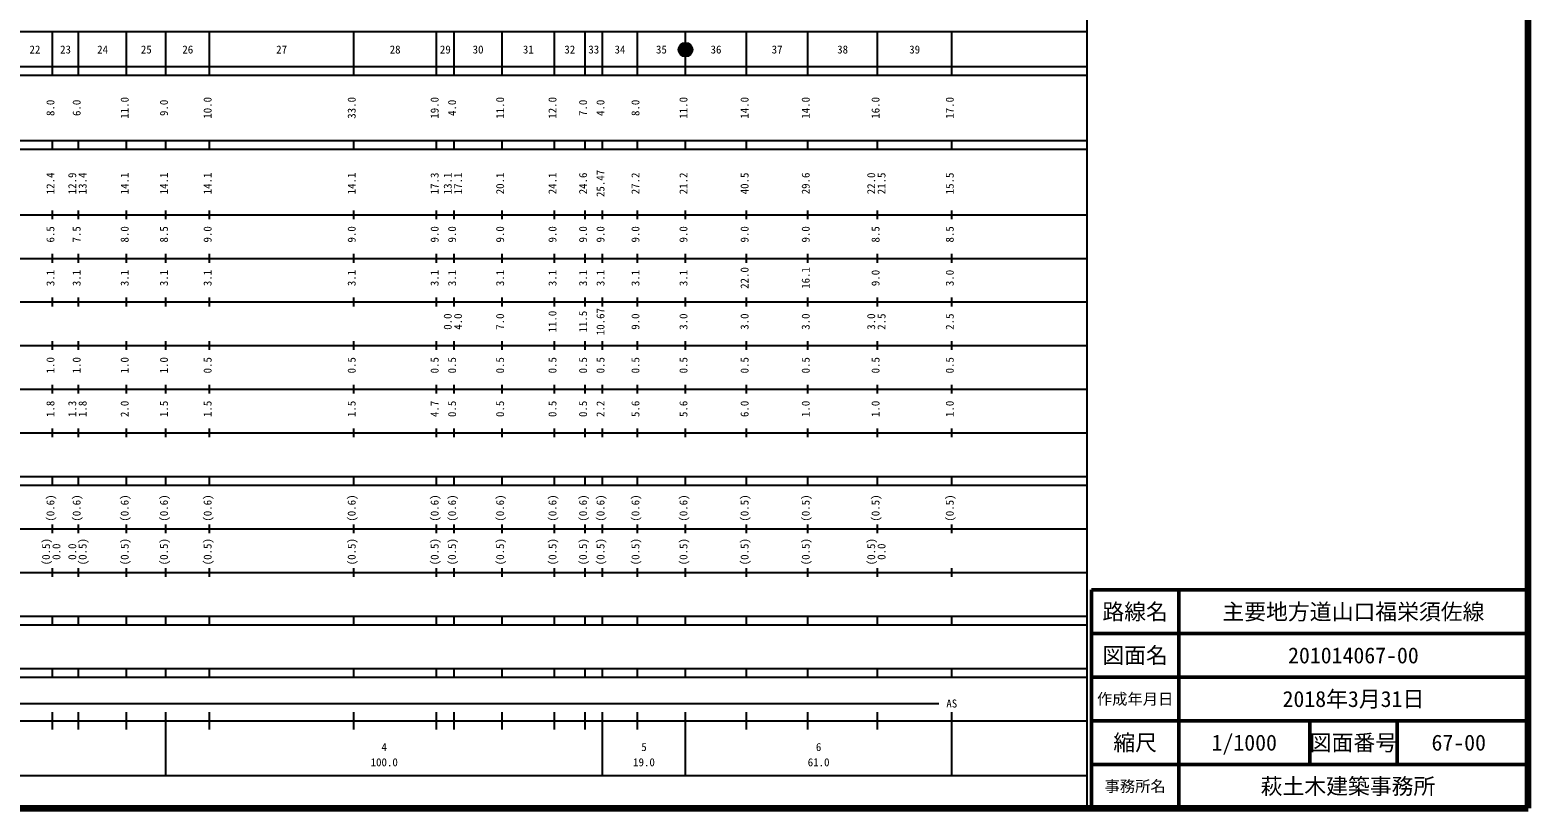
# Model space of a CAD drawing. Units: millimetres on the paper, enlarged 1000 times. Extents: x 40000 to 680000, y 20000 to 380000.
# Drawn here: x 336852 to 680000, y 20000 to 198357 of the extents above; entities that cross this region are included whole.
import ezdxf
from ezdxf.enums import TextEntityAlignment as Align

# ---------------------------------------------------------------- set-up
doc = ezdxf.new("R2010")
doc.units = ezdxf.units.MM
doc.header["$LTSCALE"] = 1000
for name, color, linetype, lineweight in [('M-BGD', 7, 'Continuous', 25), ('M-TTL', 2, 'Continuous', 140), ('M-TTL-BAND', 7, 'Continuous', 25), ('M-TTL-FRAM', 2, 'Continuous', 50), ('M-TTL-LINE', 7, 'Continuous', 50)]:
    doc.layers.add(name, color=color, linetype=linetype, lineweight=lineweight)
doc.layers.add('M-TTL-TXT', color=7, linetype='Continuous')
doc.styles.add('ＭＳ ゴシック', font='')
doc.styles.get('ＭＳ ゴシック').set_extended_font_data('MS Gothic')

msp = doc.modelspace()

# ---------------------------------------------------------------- linework, layer by layer
at = {"layer": 'M-BGD'}
for centre, radius in [((486992, 193831), 1596), ((486992, 193774), 1337), ((487020, 193774), 1052), ((487020, 193802), 776), ((486992, 193831), 500), ((486992, 193802), 318), ((486992, 193774), 140)]:
    msp.add_circle(centre, radius, dxfattribs=at)
at = {"layer": 'M-TTL'}
for p, q in [((680000, 20000), (680000, 380000)), ((40000, 20000), (680000, 20000))]:
    msp.add_line(p, q, dxfattribs=at)
at = {"layer": 'M-TTL-BAND'}
for p, q in [((579000, 20000), (579000, 370000)), ((68000, 198000), (579000, 198000)), ((342000, 188000), (342000, 198000)), ((348000, 188000), (348000, 198000)), ((359000, 188000), (359000, 198000)), ((368000, 188000), (368000, 198000)), ((378000, 188000), (378000, 198000)), ((411000, 188000), (411000, 198000)), ((430000, 188000), (430000, 198000)), ((434000, 188000), (434000, 198000)), ((445000, 188000), (445000, 198000)), ((457000, 188000), (457000, 198000)), ((464000, 188000), (464000, 198000)), ((468000, 188000), (468000, 198000)), ((476000, 188000), (476000, 198000)), ((487000, 188000), (487000, 198000)), ((501000, 188000), (501000, 198000)), ((515000, 188000), (515000, 198000)), ((531000, 188000), (531000, 198000)), ((548000, 188000), (548000, 198000)), ((40000, 190000), (579000, 190000)), ((40000, 188000), (579000, 188000)), ((40000, 173000), (579000, 173000)), ((342000, 171000), (342000, 173000)), ((348000, 171000), (348000, 173000)), ((359000, 171000), (359000, 173000)), ((368000, 171000), (368000, 173000)), ((378000, 171000), (378000, 173000)), ((411000, 171000), (411000, 173000)), ((430000, 171000), (430000, 173000)), ((434000, 171000), (434000, 173000)), ((445000, 171000), (445000, 173000)), ((457000, 171000), (457000, 173000)), ((464000, 171000), (464000, 173000)), ((468000, 171000), (468000, 173000)), ((476000, 171000), (476000, 173000)), ((487000, 171000), (487000, 173000)), ((501000, 171000), (501000, 173000)), ((515000, 171000), (515000, 173000)), ((531000, 171000), (531000, 173000)), ((548000, 171000), (548000, 173000)), ((40000, 171000), (579000, 171000)), ((40000, 156000), (579000, 156000)), ((342000, 155000), (342000, 157000)), ((348000, 155000), (348000, 157000)), ((359000, 155000), (359000, 157000)), ((368000, 155000), (368000, 157000)), ((378000, 155000), (378000, 157000)), ((411000, 155000), (411000, 157000)), ((430000, 155000), (430000, 157000)), ((434000, 155000), (434000, 157000)), ((445000, 155000), (445000, 157000)), ((457000, 155000), (457000, 157000)), ((464000, 155000), (464000, 157000)), ((468000, 155000), (468000, 157000)), ((476000, 155000), (476000, 157000)), ((487000, 155000), (487000, 157000)), ((501000, 155000), (501000, 157000)), ((515000, 155000), (515000, 157000)), ((531000, 155000), (531000, 157000)), ((548000, 155000), (548000, 157000)), ((46000, 146000), (579000, 146000)), ((342000, 145000), (342000, 147000)), ((348000, 145000), (348000, 147000)), ((359000, 145000), (359000, 147000)), ((368000, 145000), (368000, 147000)), ((378000, 145000), (378000, 147000)), ((411000, 145000), (411000, 147000)), ((430000, 145000), (430000, 147000)), ((434000, 145000), (434000, 147000)), ((445000, 145000), (445000, 147000)), ((457000, 145000), (457000, 147000)), ((464000, 145000), (464000, 147000)), ((468000, 145000), (468000, 147000)), ((476000, 145000), (476000, 147000)), ((487000, 145000), (487000, 147000)), ((501000, 145000), (501000, 147000)), ((515000, 145000), (515000, 147000)), ((531000, 145000), (531000, 147000)), ((548000, 145000), (548000, 147000)), ((52000, 136000), (579000, 136000)), ((342000, 135000), (342000, 137000)), ((348000, 135000), (348000, 137000)), ((359000, 135000), (359000, 137000)), ((368000, 135000), (368000, 137000)), ((378000, 135000), (378000, 137000)), ((411000, 135000), (411000, 137000)), ((430000, 135000), (430000, 137000)), ((434000, 135000), (434000, 137000)), ((445000, 135000), (445000, 137000)), ((457000, 135000), (457000, 137000)), ((464000, 135000), (464000, 137000)), ((468000, 135000), (468000, 137000)), ((476000, 135000), (476000, 137000)), ((487000, 135000), (487000, 137000)), ((501000, 135000), (501000, 137000)), ((515000, 135000), (515000, 137000)), ((531000, 135000), (531000, 137000)), ((548000, 135000), (548000, 137000)), ((342000, 125000), (342000, 127000)), ((348000, 125000), (348000, 127000)), ((359000, 125000), (359000, 127000)), ((368000, 125000), (368000, 127000)), ((378000, 125000), (378000, 127000)), ((411000, 125000), (411000, 127000)), ((430000, 125000), (430000, 127000)), ((434000, 125000), (434000, 127000)), ((445000, 125000), (445000, 127000)), ((457000, 125000), (457000, 127000)), ((464000, 125000), (464000, 127000)), ((468000, 125000), (468000, 127000)), ((476000, 125000), (476000, 127000)), ((487000, 125000), (487000, 127000)), ((501000, 125000), (501000, 127000)), ((515000, 125000), (515000, 127000)), ((531000, 125000), (531000, 127000)), ((548000, 125000), (548000, 127000)), ((46000, 126000), (579000, 126000)), ((342000, 115000), (342000, 117000)), ((348000, 115000), (348000, 117000)), ((359000, 115000), (359000, 117000)), ((368000, 115000), (368000, 117000)), ((378000, 115000), (378000, 117000)), ((411000, 115000), (411000, 117000)), ((430000, 115000), (430000, 117000)), ((434000, 115000), (434000, 117000)), ((445000, 115000), (445000, 117000)), ((457000, 115000), (457000, 117000)), ((464000, 115000), (464000, 117000)), ((468000, 115000), (468000, 117000)), ((476000, 115000), (476000, 117000)), ((487000, 115000), (487000, 117000)), ((501000, 115000), (501000, 117000)), ((515000, 115000), (515000, 117000)), ((531000, 115000), (531000, 117000)), ((548000, 115000), (548000, 117000)), ((52000, 116000), (579000, 116000)), ((342000, 105000), (342000, 107000)), ((348000, 105000), (348000, 107000)), ((359000, 105000), (359000, 107000)), ((368000, 105000), (368000, 107000)), ((378000, 105000), (378000, 107000)), ((411000, 105000), (411000, 107000)), ((430000, 105000), (430000, 107000)), ((434000, 105000), (434000, 107000)), ((445000, 105000), (445000, 107000)), ((457000, 105000), (457000, 107000)), ((464000, 105000), (464000, 107000)), ((468000, 105000), (468000, 107000)), ((476000, 105000), (476000, 107000)), ((487000, 105000), (487000, 107000)), ((501000, 105000), (501000, 107000)), ((515000, 105000), (515000, 107000)), ((531000, 105000), (531000, 107000)), ((548000, 105000), (548000, 107000)), ((46000, 106000), (579000, 106000)), ((40000, 96000), (579000, 96000)), ((40000, 94000), (579000, 94000)), ((342000, 94000), (342000, 96000)), ((348000, 94000), (348000, 96000)), ((359000, 94000), (359000, 96000)), ((368000, 94000), (368000, 96000)), ((378000, 94000), (378000, 96000)), ((411000, 94000), (411000, 96000)), ((430000, 94000), (430000, 96000)), ((434000, 94000), (434000, 96000)), ((445000, 94000), (445000, 96000)), ((457000, 94000), (457000, 96000)), ((464000, 94000), (464000, 96000)), ((468000, 94000), (468000, 96000)), ((476000, 94000), (476000, 96000)), ((487000, 94000), (487000, 96000)), ((501000, 94000), (501000, 96000)), ((515000, 94000), (515000, 96000)), ((531000, 94000), (531000, 96000)), ((548000, 94000), (548000, 96000)), ((49000, 84000), (579000, 84000)), ((342000, 83000), (342000, 85000)), ((348000, 83000), (348000, 85000)), ((359000, 83000), (359000, 85000)), ((368000, 83000), (368000, 85000)), ((378000, 83000), (378000, 85000)), ((411000, 83000), (411000, 85000)), ((430000, 83000), (430000, 85000)), ((434000, 83000), (434000, 85000)), ((445000, 83000), (445000, 85000)), ((457000, 83000), (457000, 85000)), ((464000, 83000), (464000, 85000)), ((468000, 83000), (468000, 85000)), ((476000, 83000), (476000, 85000)), ((487000, 83000), (487000, 85000)), ((501000, 83000), (501000, 85000)), ((515000, 83000), (515000, 85000)), ((531000, 83000), (531000, 85000)), ((548000, 83000), (548000, 85000)), ((40000, 74000), (579000, 74000)), ((342000, 73000), (342000, 75000)), ((348000, 73000), (348000, 75000)), ((359000, 73000), (359000, 75000)), ((368000, 73000), (368000, 75000)), ((378000, 73000), (378000, 75000)), ((411000, 73000), (411000, 75000)), ((430000, 73000), (430000, 75000)), ((434000, 73000), (434000, 75000)), ((445000, 73000), (445000, 75000)), ((457000, 73000), (457000, 75000)), ((464000, 73000), (464000, 75000)), ((468000, 73000), (468000, 75000)), ((476000, 73000), (476000, 75000)), ((487000, 73000), (487000, 75000)), ((501000, 73000), (501000, 75000)), ((515000, 73000), (515000, 75000)), ((531000, 73000), (531000, 75000)), ((548000, 73000), (548000, 75000)), ((40000, 64000), (579000, 64000)), ((40000, 62000), (579000, 62000)), ((342000, 62000), (342000, 64000)), ((348000, 62000), (348000, 64000)), ((359000, 62000), (359000, 64000)), ((368000, 62000), (368000, 64000)), ((378000, 62000), (378000, 64000)), ((411000, 62000), (411000, 64000)), ((430000, 62000), (430000, 64000)), ((434000, 62000), (434000, 64000)), ((445000, 62000), (445000, 64000)), ((457000, 62000), (457000, 64000)), ((464000, 62000), (464000, 64000)), ((468000, 62000), (468000, 64000)), ((476000, 62000), (476000, 64000)), ((487000, 62000), (487000, 64000)), ((501000, 62000), (501000, 64000)), ((515000, 62000), (515000, 64000)), ((531000, 62000), (531000, 64000)), ((548000, 62000), (548000, 64000)), ((40000, 52000), (579000, 52000)), ((342000, 50000), (342000, 52000)), ((348000, 50000), (348000, 52000)), ((359000, 50000), (359000, 52000)), ((368000, 50000), (368000, 52000)), ((378000, 50000), (378000, 52000)), ((411000, 50000), (411000, 52000)), ((430000, 50000), (430000, 52000)), ((434000, 50000), (434000, 52000)), ((445000, 50000), (445000, 52000)), ((457000, 50000), (457000, 52000)), ((464000, 50000), (464000, 52000)), ((468000, 50000), (468000, 52000)), ((476000, 50000), (476000, 52000)), ((487000, 50000), (487000, 52000)), ((501000, 50000), (501000, 52000)), ((515000, 50000), (515000, 52000)), ((531000, 50000), (531000, 52000)), ((548000, 50000), (548000, 52000)), ((40000, 50000), (579000, 50000)), ((71000, 44000), (545000, 44000)), ((342000, 38000), (342000, 42000)), ((348000, 38000), (348000, 42000)), ((359000, 38000), (359000, 42000)), ((368000, 27500), (368000, 42000)), ((378000, 38000), (378000, 42000)), ((411000, 38000), (411000, 42000)), ((430000, 38000), (430000, 42000)), ((434000, 38000), (434000, 42000)), ((445000, 38000), (445000, 42000)), ((457000, 38000), (457000, 42000)), ((464000, 38000), (464000, 42000)), ((468000, 27500), (468000, 42000)), ((476000, 38000), (476000, 42000)), ((487000, 27500), (487000, 42000)), ((501000, 38000), (501000, 42000)), ((515000, 38000), (515000, 42000)), ((531000, 38000), (531000, 42000)), ((548000, 27500), (548000, 42000)), ((40000, 40000), (579000, 40000)), ((68000, 27500), (579000, 27500))]:
    msp.add_line(p, q, dxfattribs=at)
at = {"layer": 'M-TTL-FRAM'}
for p, q in [((680000, 70000), (580000, 70000)), ((580000, 70000), (580000, 20000))]:
    msp.add_line(p, q, dxfattribs=at)
at = {"layer": 'M-TTL-LINE'}
for p, q in [((600000, 70000), (600000, 20000)), ((680000, 60000), (580000, 60000)), ((680000, 50000), (580000, 50000)), ((680000, 40000), (580000, 40000)), ((630000, 40000), (630000, 30000)), ((650000, 40000), (650000, 30000)), ((680000, 30000), (580000, 30000))]:
    msp.add_line(p, q, dxfattribs=at)

# ---------------------------------------------------------------- texts
at = {"layer": 'M-TTL-BAND', "style": 'ＭＳ ゴシック'}
for s, p in [('22', (338000, 192405)), ('23', (345000, 192405)), ('24', (353500, 192405)), ('25', (363500, 192405)), ('26', (373000, 192405)), ('27', (394500, 192405)), ('28', (420500, 192405)), ('29', (432000, 192405)), ('30', (439500, 192405)), ('31', (451000, 192405)), ('32', (460500, 192405)), ('33', (466000, 192405)), ('34', (472000, 192405)), ('35', (481500, 192405)), ('36', (494000, 192405)), ('37', (508000, 192405)), ('38', (523000, 192405)), ('39', (539500, 192405)), ('AS', (548000, 42500)), ('4', (418000, 32523)), ('5', (477500, 32523)), ('6', (517500, 32523)), ('100.0', (418000, 29033)), ('19.0', (477500, 29033)), ('61.0', (517500, 29033))]:
    msp.add_text(s, height=1833, dxfattribs=at).set_placement(p, align=Align.BOTTOM_CENTER)
for s, p in [('8.0', (343000, 180500)), ('6.0', (349000, 180500)), ('11.0', (360000, 180500)), ('9.0', (369000, 180500)), ('10.0', (379000, 180500)), ('33.0', (412000, 180500)), ('19.0', (431000, 180500)), ('4.0', (435000, 180500)), ('11.0', (446000, 180500)), ('12.0', (458000, 180500)), ('7.0', (465000, 180500)), ('4.0', (469000, 180500)), ('8.0', (477000, 180500)), ('11.0', (488000, 180500)), ('14.0', (502000, 180500)), ('14.0', (516000, 180500)), ('16.0', (532000, 180500)), ('17.0', (549000, 180500)), ('12.4', (343000, 163174)), ('12.9', (348000, 163174)), ('13.4', (350370, 163174)), ('14.1', (360000, 163174)), ('14.1', (369000, 163174)), ('14.1', (379000, 163174)), ('14.1', (412000, 163174)), ('17.3', (431000, 163174)), ('13.1', (434000, 163174)), ('17.1', (436370, 163174)), ('20.1', (446000, 163174)), ('24.1', (458000, 163174)), ('24.6', (465000, 163174)), ('25.47', (469000, 163174)), ('27.2', (477000, 163174)), ('21.2', (488000, 163174)), ('40.5', (502000, 163174)), ('29.6', (516000, 163174)), ('22.0', (531000, 163174)), ('21.5', (533370, 163174)), ('15.5', (549000, 163174)), ('6.5', (343000, 151500)), ('7.5', (349000, 151500)), ('8.0', (360000, 151500)), ('8.5', (369000, 151500)), ('9.0', (379000, 151500)), ('9.0', (412000, 151500)), ('9.0', (431000, 151500)), ('9.0', (435000, 151500)), ('9.0', (446000, 151500)), ('9.0', (458000, 151500)), ('9.0', (465000, 151500)), ('9.0', (469000, 151500)), ('9.0', (477000, 151500)), ('9.0', (488000, 151500)), ('9.0', (502000, 151500)), ('9.0', (516000, 151500)), ('8.5', (532000, 151500)), ('8.5', (549000, 151500)), ('3.1', (343000, 141500)), ('3.1', (349000, 141500)), ('3.1', (360000, 141500)), ('3.1', (369000, 141500)), ('3.1', (379000, 141500)), ('3.1', (412000, 141500)), ('3.1', (431000, 141500)), ('3.1', (435000, 141500)), ('3.1', (446000, 141500)), ('3.1', (458000, 141500)), ('3.1', (465000, 141500)), ('3.1', (469000, 141500)), ('3.1', (477000, 141500)), ('3.1', (488000, 141500)), ('22.0', (502000, 141500)), ('16.1', (516000, 141500)), ('9.0', (532000, 141500)), ('3.0', (549000, 141500)), ('11.0', (458000, 131500)), ('11.5', (465000, 131500)), ('10.67', (469000, 131500)), ('0.0', (434000, 131500)), ('4.0', (436370, 131500)), ('7.0', (446000, 131500)), ('9.0', (477000, 131500)), ('3.0', (488000, 131500)), ('3.0', (502000, 131500)), ('3.0', (516000, 131500)), ('3.0', (531000, 131500)), ('2.5', (533370, 131500)), ('2.5', (549000, 131500)), ('1.0', (343000, 121500)), ('1.0', (349000, 121500)), ('1.0', (360000, 121500)), ('1.0', (369000, 121500)), ('0.5', (379000, 121500)), ('0.5', (412000, 121500)), ('0.5', (431000, 121500)), ('0.5', (435000, 121500)), ('0.5', (446000, 121500)), ('0.5', (458000, 121500)), ('0.5', (465000, 121500)), ('0.5', (469000, 121500)), ('0.5', (477000, 121500)), ('0.5', (488000, 121500)), ('0.5', (502000, 121500)), ('0.5', (516000, 121500)), ('0.5', (532000, 121500)), ('0.5', (549000, 121500)), ('1.8', (343000, 111500)), ('1.8', (350370, 111500)), ('4.7', (431000, 111500)), ('2.2', (469000, 111500)), ('5.6', (477000, 111500)), ('5.6', (488000, 111500)), ('1.3', (348000, 111500)), ('2.0', (360000, 111500)), ('1.5', (369000, 111500)), ('1.5', (379000, 111500)), ('1.5', (412000, 111500)), ('0.5', (435000, 111500)), ('0.5', (446000, 111500)), ('0.5', (458000, 111500)), ('0.5', (465000, 111500)), ('6.0', (502000, 111500)), ('1.0', (516000, 111500)), ('1.0', (532000, 111500)), ('1.0', (549000, 111500)), ('(0.6)', (343000, 88764)), ('(0.6)', (349000, 88764)), ('(0.6)', (360000, 88764)), ('(0.6)', (369000, 88764)), ('(0.6)', (379000, 88764)), ('(0.6)', (412000, 88764)), ('(0.6)', (431000, 88764)), ('(0.6)', (435000, 88764)), ('(0.6)', (446000, 88764)), ('(0.6)', (458000, 88764)), ('(0.6)', (465000, 88764)), ('(0.6)', (469000, 88764)), ('(0.6)', (477000, 88764)), ('(0.6)', (488000, 88764)), ('(0.5)', (502000, 88764)), ('(0.5)', (516000, 88764)), ('(0.5)', (532000, 88764)), ('(0.5)', (549000, 88764)), ('(0.5)', (342000, 78764)), ('0.0', (344370, 78764)), ('0.0', (348000, 78764)), ('(0.5)', (350370, 78764)), ('(0.5)', (360000, 78764)), ('(0.5)', (369000, 78764)), ('(0.5)', (379000, 78764)), ('(0.5)', (412000, 78764)), ('(0.5)', (431000, 78764)), ('(0.5)', (435000, 78764)), ('(0.5)', (446000, 78764)), ('(0.5)', (458000, 78764)), ('(0.5)', (465000, 78764)), ('(0.5)', (469000, 78764)), ('(0.5)', (477000, 78764)), ('(0.5)', (488000, 78764)), ('(0.5)', (502000, 78764)), ('(0.5)', (516000, 78764)), ('(0.5)', (531000, 78764)), ('0.0', (533370, 78764))]:
    msp.add_text(s, height=1833, rotation=90, dxfattribs=at).set_placement(p, align=Align.BOTTOM_CENTER)
at = {"layer": 'M-TTL-TXT', "style": 'ＭＳ ゴシック'}
for s, height, p in [('路線名', 3666, (590000, 65000)), ('路線名', 3666, (590000, 65000)), ('主要地方道山口福栄須佐線', 3666, (640000, 65000)), ('図面名', 3666, (590000, 55000)), ('図面名', 3666, (590000, 55000)), ('201014067-00', 3666, (640000, 55000)), ('作成年月日', 2566, (590000, 45000)), ('作成年月日', 2566, (590000, 45000)), ('2018年3月31日', 3666, (640000, 45000)), ('縮尺', 3666, (590000, 35000)), ('縮尺', 3666, (590000, 35000)), ('1/1000', 3666, (615000, 35000)), ('図面番号', 3666, (640000, 35000)), ('図面番号', 3666, (640000, 35000)), ('67-00', 3666, (664125, 35000)), ('事務所名', 2566, (590000, 25000)), ('事務所名', 2566, (590000, 25000)), ('萩土木建築事務所 ', 3666, (640000, 25000))]:
    msp.add_text(s, height=height, dxfattribs=at).set_placement(p, align=Align.MIDDLE_CENTER)

doc.saveas('drawing.dxf')
